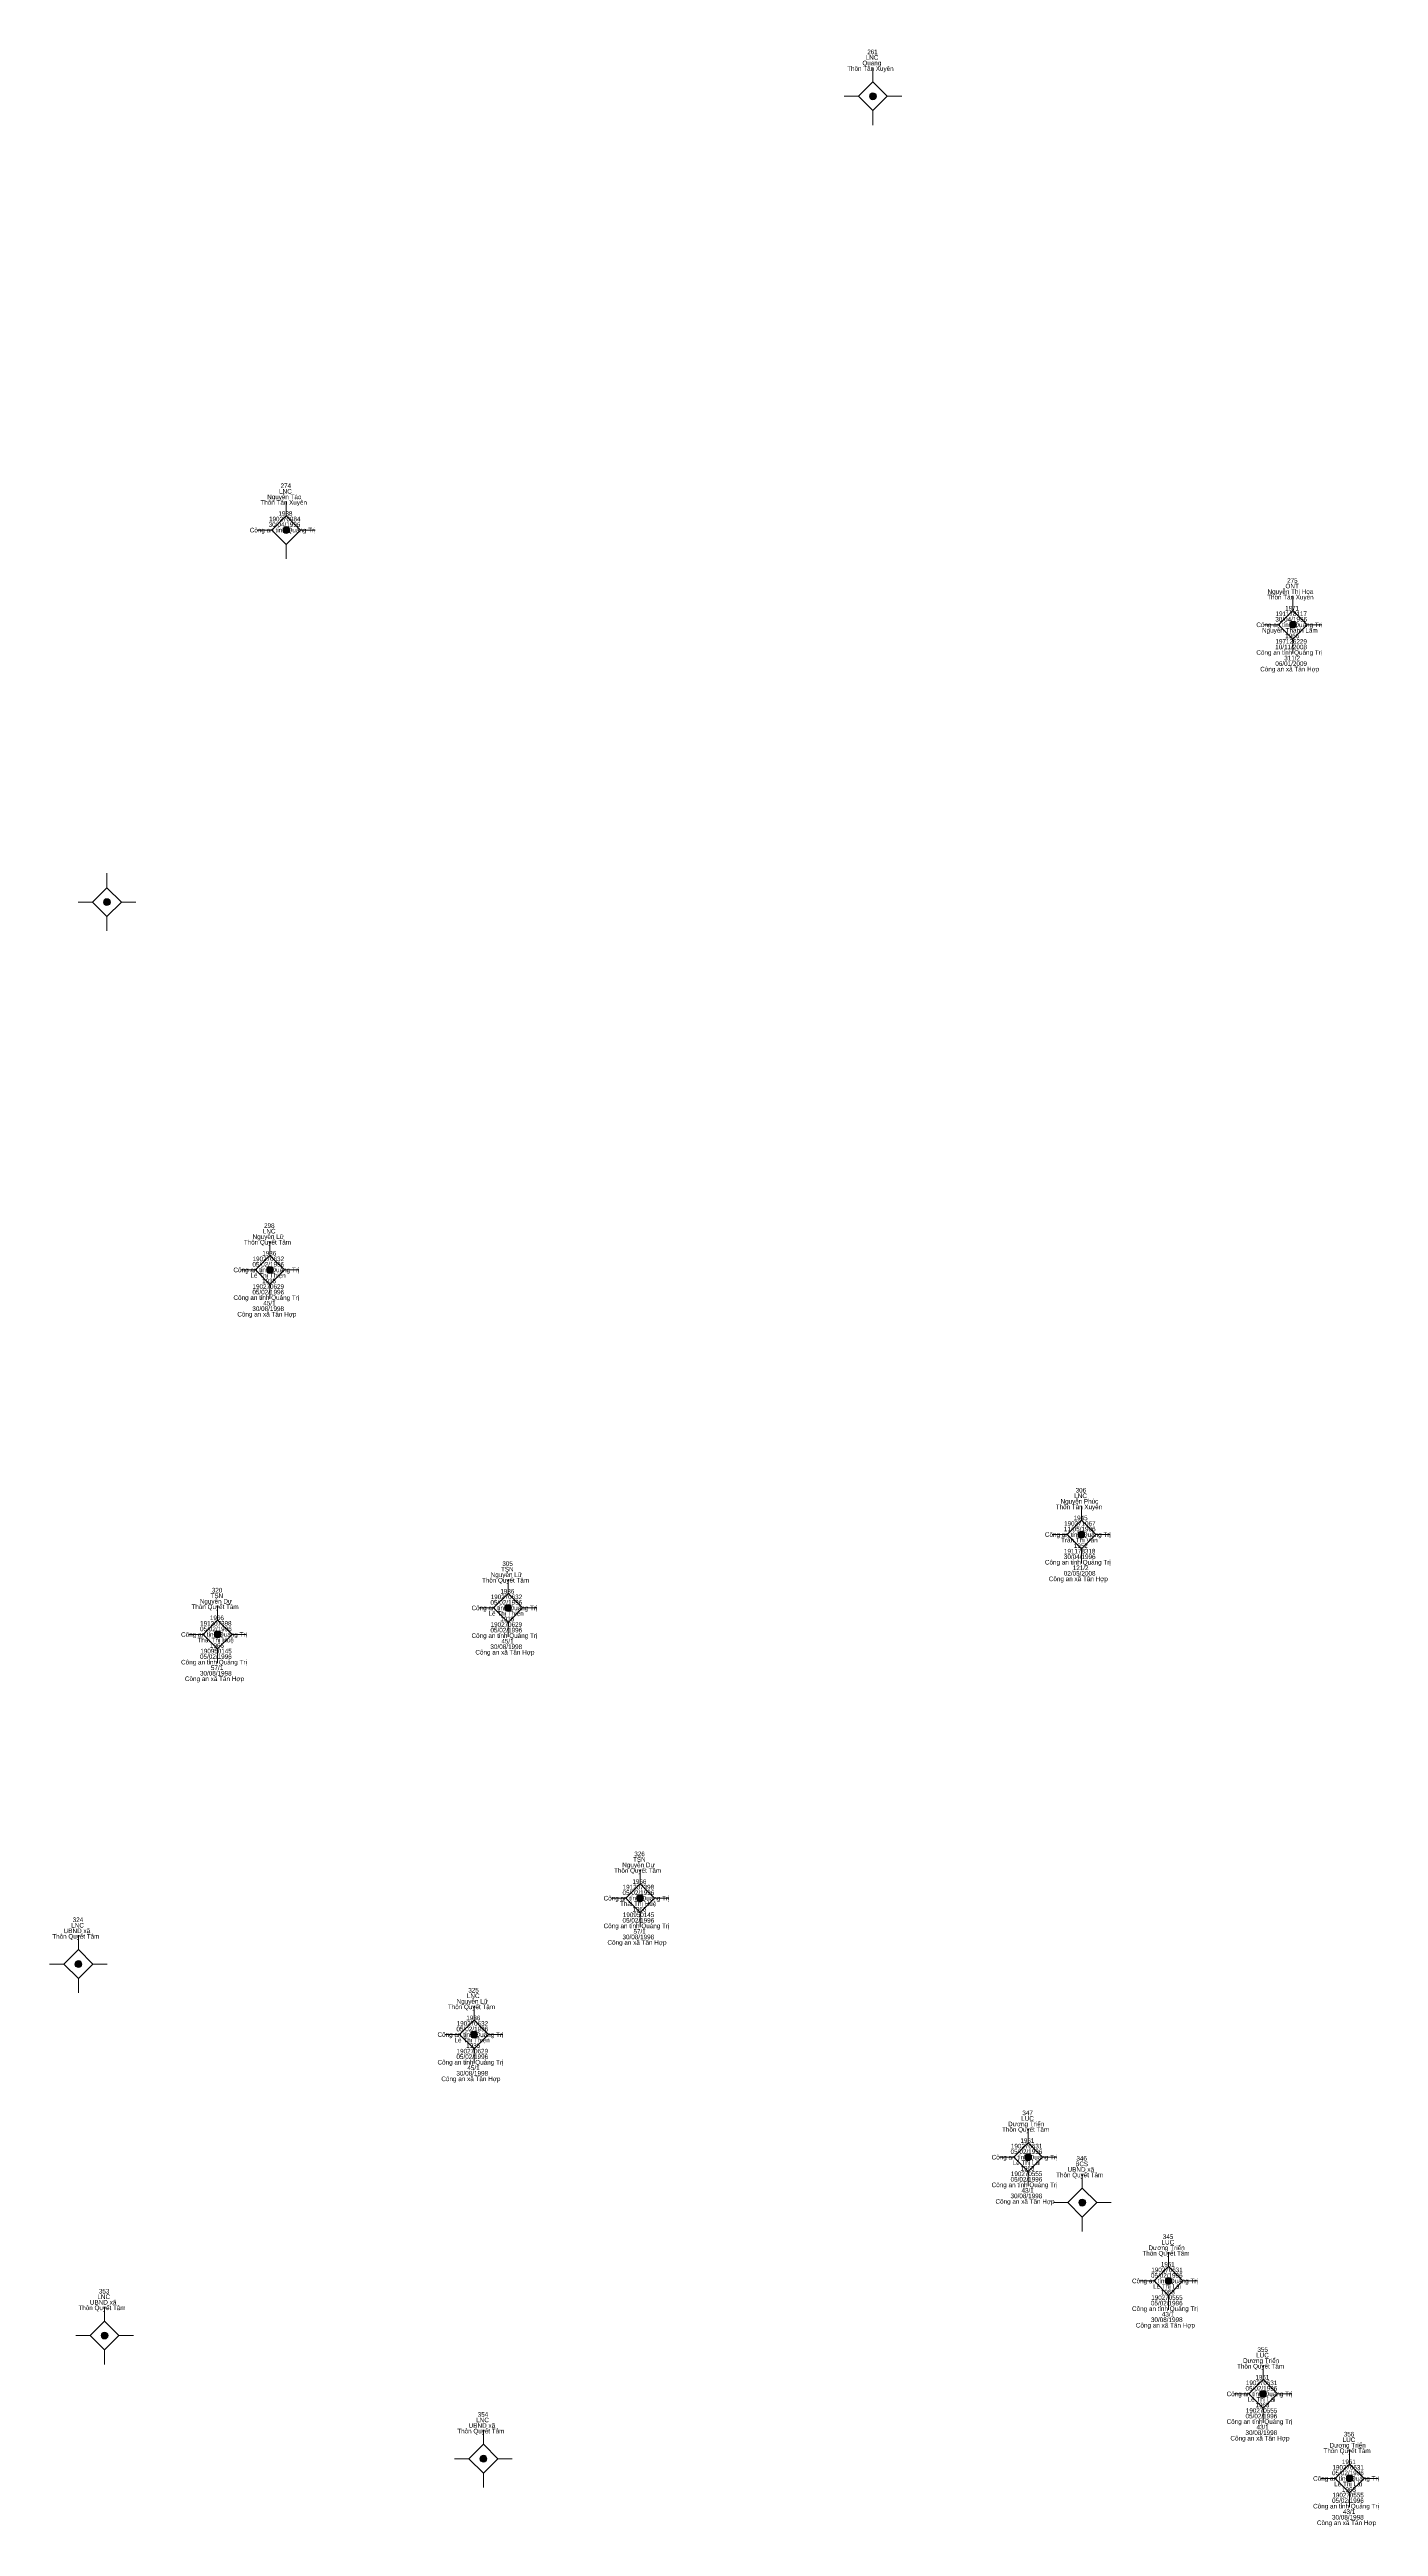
# Model space of a CAD drawing. Header units: metres. Extents: x 550999 to 552168, y 1840734 to 1841978.
# Drawn here: x 551136.4 to 551251.6, y 1840995.9 to 1841210.6 of the extents above; entities that cross this region are included whole.
import ezdxf
from ezdxf.enums import TextEntityAlignment as Align

# ---------------------------------------------------------------- set-up
doc = ezdxf.new("R2010")
doc.units = ezdxf.units.M
doc.header["$LTSCALE"] = 0.16
doc.layers.add('11', color=7, linetype='Continuous', lineweight=13)
doc.layers.add('15', color=7, linetype='Continuous')

msp = doc.modelspace()

# ---------------------------------------------------------------- hatches: boundary and pattern name
at = {"layer": '11'}
for points in [[(551208.0395, 1841206.56, 1), (551207.4395, 1841206.56, 1)], [(551157.1795, 1841168.95, 1), (551156.5795, 1841168.95, 1)], [(551244.4495, 1841160.74, 1), (551243.8495, 1841160.74, 1)], [(551141.6395, 1841136.7, 1), (551141.0395, 1841136.7, 1)], [(551155.7695, 1841104.82, 1), (551155.1695, 1841104.82, 1)], [(551226.1195, 1841081.88, 1), (551225.5195, 1841081.88, 1)], [(551176.4095, 1841075.52, 1), (551175.8095, 1841075.52, 1)], [(551151.2295, 1841073.22, 1), (551150.6295, 1841073.22, 1)], [(551187.8595, 1841050.36, 1), (551187.2595, 1841050.36, 1)], [(551139.1595, 1841044.65, 1), (551138.5595, 1841044.65, 1)], [(551173.4595, 1841038.54, 1), (551172.8595, 1841038.54, 1)], [(551221.4995, 1841027.91, 1), (551220.8995, 1841027.91, 1)], [(551226.1895, 1841023.97, 1), (551225.5895, 1841023.97, 1)], [(551233.6695, 1841017.18, 1), (551233.0695, 1841017.18, 1)], [(551141.4295, 1841012.45, 1), (551140.8295, 1841012.45, 1)], [(551241.8695, 1841007.39, 1), (551241.2695, 1841007.39, 1)], [(551174.2695, 1841001.77, 1), (551173.6695, 1841001.77, 1)], [(551249.3695, 1841000.06, 1), (551248.7695, 1841000.06, 1)]]:
    msp.add_hatch(color=256, dxfattribs=at).paths.add_polyline_path(points)

# ---------------------------------------------------------------- linework, layer by layer
for p, q in [((551207.74, 1841209.06), (551207.74, 1841207.81)), ((551206.49, 1841206.56), (551205.24, 1841206.56)), ((551210.24, 1841206.56), (551208.99, 1841206.56)), ((551207.74, 1841205.31), (551207.74, 1841204.06)), ((551156.88, 1841171.45), (551156.88, 1841170.2)), ((551155.63, 1841168.95), (551154.38, 1841168.95)), ((551156.88, 1841167.7), (551156.88, 1841166.45)), ((551159.38, 1841168.95), (551158.13, 1841168.95)), ((551244.15, 1841163.24), (551244.15, 1841161.99)), ((551242.9, 1841160.74), (551241.65, 1841160.74)), ((551244.15, 1841159.49), (551244.15, 1841158.24)), ((551246.65, 1841160.74), (551245.4, 1841160.74)), ((551141.34, 1841139.2), (551141.34, 1841137.95)), ((551140.09, 1841136.7), (551138.84, 1841136.7)), ((551141.34, 1841135.45), (551141.34, 1841134.2)), ((551143.84, 1841136.7), (551142.59, 1841136.7)), ((551155.47, 1841107.32), (551155.47, 1841106.07)), ((551154.22, 1841104.82), (551152.97, 1841104.82)), ((551155.47, 1841103.57), (551155.47, 1841102.32)), ((551157.97, 1841104.82), (551156.72, 1841104.82)), ((551225.82, 1841084.38), (551225.82, 1841083.13)), ((551224.57, 1841081.88), (551223.32, 1841081.88)), ((551228.32, 1841081.88), (551227.07, 1841081.88)), ((551225.82, 1841080.63), (551225.82, 1841079.38)), ((551176.11, 1841078.02), (551176.11, 1841076.77)), ((551150.93, 1841075.72), (551150.93, 1841074.47)), ((551174.86, 1841075.52), (551173.61, 1841075.52)), ((551178.61, 1841075.52), (551177.36, 1841075.52)), ((551149.68, 1841073.22), (551148.43, 1841073.22)), ((551153.43, 1841073.22), (551152.18, 1841073.22)), ((551176.11, 1841074.27), (551176.11, 1841073.02)), ((551150.93, 1841071.97), (551150.93, 1841070.72)), ((551187.56, 1841052.86), (551187.56, 1841051.61)), ((551186.31, 1841050.36), (551185.06, 1841050.36)), ((551187.56, 1841049.11), (551187.56, 1841047.86)), ((551190.06, 1841050.36), (551188.81, 1841050.36)), ((551138.86, 1841047.15), (551138.86, 1841045.9)), ((551137.61, 1841044.65), (551136.36, 1841044.65)), ((551138.86, 1841043.4), (551138.86, 1841042.15)), ((551141.36, 1841044.65), (551140.11, 1841044.65)), ((551173.16, 1841041.04), (551173.16, 1841039.79)), ((551171.91, 1841038.54), (551170.66, 1841038.54)), ((551175.66, 1841038.54), (551174.41, 1841038.54)), ((551173.16, 1841037.29), (551173.16, 1841036.04)), ((551221.2, 1841030.41), (551221.2, 1841029.16)), ((551219.95, 1841027.91), (551218.7, 1841027.91)), ((551223.7, 1841027.91), (551222.45, 1841027.91)), ((551221.2, 1841026.66), (551221.2, 1841025.41)), ((551225.89, 1841026.47), (551225.89, 1841025.22)), ((551224.64, 1841023.97), (551223.39, 1841023.97)), ((551228.39, 1841023.97), (551227.14, 1841023.97)), ((551225.89, 1841022.72), (551225.89, 1841021.47)), ((551233.37, 1841019.68), (551233.37, 1841018.43)), ((551232.12, 1841017.18), (551230.87, 1841017.18)), ((551235.87, 1841017.18), (551234.62, 1841017.18)), ((551141.13, 1841014.95), (551141.13, 1841013.7)), ((551233.37, 1841015.93), (551233.37, 1841014.68)), ((551139.88, 1841012.45), (551138.63, 1841012.45)), ((551141.13, 1841011.2), (551141.13, 1841009.95)), ((551143.63, 1841012.45), (551142.38, 1841012.45)), ((551241.57, 1841009.89), (551241.57, 1841008.64)), ((551240.32, 1841007.39), (551239.07, 1841007.39)), ((551244.07, 1841007.39), (551242.82, 1841007.39)), ((551173.97, 1841004.27), (551173.97, 1841003.02)), ((551241.57, 1841006.14), (551241.57, 1841004.89)), ((551249.07, 1841002.56), (551249.07, 1841001.31)), ((551172.72, 1841001.77), (551171.47, 1841001.77)), ((551173.97, 1841000.52), (551173.97, 1840999.27)), ((551176.47, 1841001.77), (551175.22, 1841001.77)), ((551247.82, 1841000.06), (551246.57, 1841000.06)), ((551251.57, 1841000.06), (551250.32, 1841000.06)), ((551249.07, 1840998.81), (551249.07, 1840997.56))]:
    msp.add_line(p, q, dxfattribs=at)
for points in [[(551207.74, 1841207.81), (551206.49, 1841206.56), (551207.74, 1841205.31), (551208.99, 1841206.56)], [(551156.88, 1841170.2), (551155.63, 1841168.95), (551156.88, 1841167.7), (551158.13, 1841168.95)], [(551244.15, 1841161.99), (551242.9, 1841160.74), (551244.15, 1841159.49), (551245.4, 1841160.74)], [(551141.34, 1841137.95), (551140.09, 1841136.7), (551141.34, 1841135.45), (551142.59, 1841136.7)], [(551155.47, 1841106.07), (551154.22, 1841104.82), (551155.47, 1841103.57), (551156.72, 1841104.82)], [(551225.82, 1841083.13), (551224.57, 1841081.88), (551225.82, 1841080.63), (551227.07, 1841081.88)], [(551176.11, 1841076.77), (551174.86, 1841075.52), (551176.11, 1841074.27), (551177.36, 1841075.52)], [(551150.93, 1841074.47), (551149.68, 1841073.22), (551150.93, 1841071.97), (551152.18, 1841073.22)], [(551187.56, 1841051.61), (551186.31, 1841050.36), (551187.56, 1841049.11), (551188.81, 1841050.36)], [(551138.86, 1841045.9), (551137.61, 1841044.65), (551138.86, 1841043.4), (551140.11, 1841044.65)], [(551173.16, 1841039.79), (551171.91, 1841038.54), (551173.16, 1841037.29), (551174.41, 1841038.54)], [(551221.2, 1841029.16), (551219.95, 1841027.91), (551221.2, 1841026.66), (551222.45, 1841027.91)], [(551225.89, 1841025.22), (551224.64, 1841023.97), (551225.89, 1841022.72), (551227.14, 1841023.97)], [(551233.37, 1841018.43), (551232.12, 1841017.18), (551233.37, 1841015.93), (551234.62, 1841017.18)], [(551141.13, 1841013.7), (551139.88, 1841012.45), (551141.13, 1841011.2), (551142.38, 1841012.45)], [(551241.57, 1841008.64), (551240.32, 1841007.39), (551241.57, 1841006.14), (551242.82, 1841007.39)], [(551173.97, 1841003.02), (551172.72, 1841001.77), (551173.97, 1841000.52), (551175.22, 1841001.77)], [(551249.07, 1841001.31), (551247.82, 1841000.06), (551249.07, 1840998.81), (551250.32, 1841000.06)]]:
    msp.add_lwpolyline(points, close=True, dxfattribs=at)
for centre in [(551207.7395, 1841206.56), (551156.8795, 1841168.95), (551244.1495, 1841160.74), (551141.3395, 1841136.7), (551155.4695, 1841104.82), (551225.8195, 1841081.88), (551176.1095, 1841075.52), (551150.9295, 1841073.22), (551187.5595, 1841050.36), (551138.8595, 1841044.65), (551173.1595, 1841038.54), (551221.1995, 1841027.91), (551225.8895, 1841023.97), (551233.3695, 1841017.18), (551141.1295, 1841012.45), (551241.5695, 1841007.39), (551173.9695, 1841001.77), (551249.0695, 1841000.06)]:
    msp.add_circle(centre, 0.3, dxfattribs=at)

# ---------------------------------------------------------------- texts
at = {"layer": '15'}
for s, width, p in [('261', 0.8, (551207.705, 1841210.2)), ('Thôn Tân Xuyên', 0.85, (551207.525, 1841208.76)), ('Quang', 0.85, (551207.65, 1841209.24)), ('LNC', 0.95, (551207.67, 1841209.72)), ('Thôn Tân Xuyên', 0.85, (551156.665, 1841171.15)), ('Nguyễn Táo', 0.85, (551156.715, 1841171.63)), ('LNC', 0.95, (551156.81, 1841172.11)), ('274', 0.85, (551156.845, 1841172.59)), ('30/04/1996', 0.9, (551156.73, 1841169.23)), ('190270984', 0.85, (551156.75, 1841169.71)), ('1938', 0.85, (551156.815, 1841170.19)), ('Công an tỉnh Quảng Trị', 0.9, (551156.57, 1841168.75)), ('Nguyễn Thị Hoa', 0.9, (551243.935, 1841163.42)), ('Thôn Tân Xuyên', 0.85, (551243.935, 1841162.94)), ('ONT', 0.95, (551244.09, 1841163.9)), ('275', 0.85, (551244.11, 1841164.38)), ('Công an tỉnh Quảng Trị', 0.9, (551243.84, 1841160.54)), ('30/04/1996', 0.9, (551244, 1841161.02)), ('191178117', 0.85, (551244.01, 1841161.5)), ('1971', 0.8, (551244.085, 1841161.98)), ('Nguyễn Thanh Lâm', 0.9, (551243.89, 1841160.06)), ('10/11/2008', 0.9, (551243.995, 1841158.62)), ('197126229', 0.85, (551244.005, 1841159.1)), ('1966', 0.85, (551244.09, 1841159.58)), ('Công an tỉnh Quảng Trị', 0.9, (551243.84, 1841158.14)), ('Công an xã Tân Hợp', 0.9, (551243.88, 1841156.7)), ('06/01/2009', 0.9, (551244, 1841157.18)), ('311/2', 0.85, (551244.085, 1841157.66)), ('Thôn Quyết Tâm', 0.85, (551155.25, 1841107.02)), ('Nguyễn Lữ', 0.9, (551155.325, 1841107.5)), ('LNC', 0.95, (551155.4, 1841107.98)), ('298', 0.85, (551155.415, 1841108.46)), ('Công an tỉnh Quảng Trị', 0.9, (551155.16, 1841104.62)), ('05/02/1996', 0.9, (551155.32, 1841105.1)), ('190270632', 0.85, (551155.33, 1841105.58)), ('1936', 0.85, (551155.41, 1841106.06)), ('Lê Thị Thiện', 0.9, (551155.305, 1841104.14)), ('05/02/1996', 0.9, (551155.32, 1841102.7)), ('190270629', 0.85, (551155.325, 1841103.18)), ('1935', 0.85, (551155.4, 1841103.66)), ('Công an tỉnh Quảng Trị', 0.9, (551155.16, 1841102.22)), ('Công an xã Tân Hợp', 0.9, (551155.2, 1841100.78)), ('30/08/1998', 0.9, (551155.315, 1841101.26)), ('45/1', 0.85, (551155.425, 1841101.74)), ('306', 0.85, (551225.77, 1841085.52)), ('Thôn Tân Xuyên', 0.85, (551225.605, 1841084.08)), ('Nguyễn Phúc', 0.85, (551225.645, 1841084.56)), ('1945', 0.85, (551225.75, 1841083.12)), ('LNC', 0.95, (551225.75, 1841085.04)), ('Công an tỉnh Quảng Trị', 0.9, (551225.51, 1841081.68)), ('Trần Thị Vân', 0.9, (551225.64, 1841081.2)), ('11/05/1996', 0.9, (551225.67, 1841082.16)), ('190271067', 0.85, (551225.68, 1841082.64)), ('305', 0.85, (551176.07, 1841079.16)), ('Công an tỉnh Quảng Trị', 0.9, (551225.51, 1841079.28)), ('30/04/1996', 0.9, (551225.67, 1841079.76)), ('191178318', 0.85, (551225.67, 1841080.24)), ('121/2', 0.85, (551225.755, 1841078.8)), ('1952', 0.85, (551225.765, 1841080.72)), ('320', 0.85, (551150.885, 1841076.86)), ('Thôn Quyết Tâm', 0.85, (551175.89, 1841077.72)), ('Nguyễn Lữ', 0.9, (551175.965, 1841078.2)), ('1936', 0.85, (551176.05, 1841076.76)), ('TSN', 0.85, (551176.045, 1841078.68)), ('Công an xã Tân Hợp', 0.9, (551225.55, 1841077.84)), ('02/05/2008', 0.9, (551225.665, 1841078.32)), ('Thôn Quyết Tâm', 0.85, (551150.71, 1841075.42)), ('Nguyễn Dự', 0.9, (551150.79, 1841075.9)), ('TSN', 0.85, (551150.865, 1841076.38)), ('Công an tỉnh Quảng Trị', 0.9, (551175.8, 1841075.32)), ('Lê Thị Thiện', 0.9, (551175.945, 1841074.84)), ('05/02/1996', 0.9, (551175.96, 1841075.8)), ('190270632', 0.85, (551175.97, 1841076.28)), ('Công an tỉnh Quảng Trị', 0.9, (551150.62, 1841073.02)), ('Thái Thị Huệ', 0.9, (551150.76, 1841072.54)), ('05/02/1996', 0.9, (551150.78, 1841073.5)), ('191207398', 0.85, (551150.78, 1841073.98)), ('1966', 0.85, (551150.87, 1841074.46)), ('Công an tỉnh Quảng Trị', 0.9, (551175.8, 1841072.92)), ('05/02/1996', 0.9, (551175.96, 1841073.4)), ('190270629', 0.85, (551175.965, 1841073.88)), ('1935', 0.85, (551176.04, 1841074.36)), ('45/1', 0.85, (551176.065, 1841072.44)), ('Công an tỉnh Quảng Trị', 0.9, (551150.62, 1841070.62)), ('05/02/1996', 0.9, (551150.78, 1841071.1)), ('190950145', 0.85, (551150.795, 1841071.58)), ('1966', 0.85, (551150.87, 1841072.06)), ('Công an xã Tân Hợp', 0.9, (551175.84, 1841071.48)), ('30/08/1998', 0.9, (551175.955, 1841071.96)), ('Công an xã Tân Hợp', 0.9, (551150.66, 1841069.18)), ('30/08/1998', 0.9, (551150.775, 1841069.66)), ('57/1', 0.85, (551150.885, 1841070.14)), ('Nguyễn Dự', 0.9, (551187.42, 1841053.04)), ('TSN', 0.85, (551187.495, 1841053.52)), ('326', 0.85, (551187.51, 1841054)), ('Thôn Quyết Tâm', 0.85, (551187.34, 1841052.56)), ('191207398', 0.85, (551187.41, 1841051.12)), ('1966', 0.85, (551187.5, 1841051.6)), ('Công an tỉnh Quảng Trị', 0.9, (551187.25, 1841050.16)), ('Thái Thị Huệ', 0.9, (551187.39, 1841049.68)), ('05/02/1996', 0.9, (551187.41, 1841050.64)), ('190950145', 0.85, (551187.425, 1841048.72)), ('1966', 0.85, (551187.5, 1841049.2)), ('Thôn Quyết Tâm', 0.85, (551138.64, 1841046.85)), ('UBND xã', 0.95, (551138.735, 1841047.33)), ('LNC', 0.95, (551138.79, 1841047.81)), ('324', 0.85, (551138.825, 1841048.29)), ('Công an tỉnh Quảng Trị', 0.9, (551187.25, 1841047.76)), ('30/08/1998', 0.9, (551187.405, 1841046.8)), ('05/02/1996', 0.9, (551187.41, 1841048.24)), ('57/1', 0.85, (551187.515, 1841047.28)), ('Công an xã Tân Hợp', 0.9, (551187.29, 1841046.32)), ('Thôn Quyết Tâm', 0.85, (551172.94, 1841040.74)), ('Nguyễn Lữ', 0.9, (551173.015, 1841041.22)), ('LNC', 0.95, (551173.09, 1841041.7)), ('325', 0.85, (551173.12, 1841042.18)), ('Công an tỉnh Quảng Trị', 0.9, (551172.85, 1841038.34)), ('05/02/1996', 0.9, (551173.01, 1841038.82)), ('190270632', 0.85, (551173.02, 1841039.3)), ('1936', 0.85, (551173.1, 1841039.78)), ('Công an tỉnh Quảng Trị', 0.9, (551172.85, 1841035.94)), ('Lê Thị Thiện', 0.9, (551172.995, 1841037.86)), ('05/02/1996', 0.9, (551173.01, 1841036.42)), ('190270629', 0.85, (551173.015, 1841036.9)), ('1935', 0.85, (551173.09, 1841037.38)), ('Công an xã Tân Hợp', 0.9, (551172.89, 1841034.5)), ('30/08/1998', 0.9, (551173.005, 1841034.98)), ('45/1', 0.85, (551173.115, 1841035.46)), ('347', 0.9, (551221.155, 1841031.55)), ('Thôn Quyết Tâm', 0.85, (551220.98, 1841030.11)), ('Dương Triển', 0.9, (551221.03, 1841030.59)), ('LUC', 0.95, (551221.14, 1841031.07)), ('Công an tỉnh Quảng Trị', 0.9, (551220.89, 1841027.71)), ('05/02/1996', 0.9, (551221.05, 1841028.19)), ('190270631', 0.85, (551221.07, 1841028.67)), ('Lê Thị Lài', 0.9, (551221.065, 1841027.23)), ('1961', 0.8, (551221.135, 1841029.15)), ('346', 0.85, (551225.84, 1841027.61)), ('Công an tỉnh Quảng Trị', 0.9, (551220.89, 1841025.31)), ('05/02/1996', 0.9, (551221.05, 1841025.79)), ('190270555', 0.85, (551221.065, 1841026.27)), ('1963', 0.85, (551221.14, 1841026.75)), ('Thôn Quyết Tâm', 0.85, (551225.67, 1841026.17)), ('UBND xã', 0.95, (551225.765, 1841026.65)), ('BCS', 0.8, (551225.84, 1841027.13)), ('Công an xã Tân Hợp', 0.9, (551220.93, 1841023.87)), ('30/08/1998', 0.9, (551221.045, 1841024.35)), ('43/1', 0.85, (551221.155, 1841024.83)), ('345', 0.85, (551233.33, 1841020.82)), ('Thôn Quyết Tâm', 0.85, (551233.15, 1841019.38)), ('Dương Triển', 0.9, (551233.2, 1841019.86)), ('LUC', 0.95, (551233.31, 1841020.34)), ('Công an tỉnh Quảng Trị', 0.9, (551233.06, 1841016.98)), ('05/02/1996', 0.9, (551233.22, 1841017.46)), ('190270631', 0.85, (551233.24, 1841017.94)), ('Lê Thị Lài', 0.9, (551233.235, 1841016.5)), ('1961', 0.8, (551233.305, 1841018.42)), ('Thôn Quyết Tâm', 0.85, (551140.91, 1841014.65)), ('UBND xã', 0.95, (551141.005, 1841015.13)), ('LNC', 0.95, (551141.06, 1841015.61)), ('353', 0.85, (551141.09, 1841016.09)), ('Công an tỉnh Quảng Trị', 0.9, (551233.06, 1841014.58)), ('05/02/1996', 0.9, (551233.22, 1841015.06)), ('190270555', 0.85, (551233.235, 1841015.54)), ('1963', 0.85, (551233.31, 1841016.02)), ('Công an xã Tân Hợp', 0.9, (551233.1, 1841013.14)), ('30/08/1998', 0.9, (551233.215, 1841013.62)), ('43/1', 0.85, (551233.325, 1841014.1)), ('Dương Triển', 0.9, (551241.4, 1841010.07)), ('LUC', 0.95, (551241.51, 1841010.55)), ('355', 0.85, (551241.53, 1841011.03)), ('Thôn Quyết Tâm', 0.85, (551241.35, 1841009.59)), ('190270631', 0.85, (551241.44, 1841008.15)), ('1961', 0.8, (551241.505, 1841008.63)), ('Công an tỉnh Quảng Trị', 0.9, (551241.26, 1841007.19)), ('05/02/1996', 0.9, (551241.42, 1841007.67)), ('Lê Thị Lài', 0.9, (551241.435, 1841006.71)), ('1963', 0.85, (551241.51, 1841006.23)), ('Thôn Quyết Tâm', 0.85, (551173.75, 1841003.97)), ('UBND xã', 0.95, (551173.845, 1841004.45)), ('LNC', 0.95, (551173.9, 1841004.93)), ('354', 0.85, (551173.935, 1841005.41)), ('Công an tỉnh Quảng Trị', 0.9, (551241.26, 1841004.79)), ('30/08/1998', 0.9, (551241.415, 1841003.83)), ('05/02/1996', 0.9, (551241.42, 1841005.27)), ('190270555', 0.85, (551241.435, 1841005.75)), ('43/1', 0.85, (551241.525, 1841004.31)), ('356', 0.85, (551249.02, 1841003.7)), ('Công an xã Tân Hợp', 0.9, (551241.3, 1841003.35)), ('Thôn Quyết Tâm', 0.85, (551248.85, 1841002.26)), ('Dương Triển', 0.9, (551248.9, 1841002.74)), ('LUC', 0.95, (551249.01, 1841003.22)), ('Công an tỉnh Quảng Trị', 0.9, (551248.76, 1840999.86)), ('05/02/1996', 0.9, (551248.92, 1841000.34)), ('190270631', 0.85, (551248.94, 1841000.82)), ('Lê Thị Lài', 0.9, (551248.935, 1840999.38)), ('1961', 0.8, (551249.005, 1841001.3)), ('Công an tỉnh Quảng Trị', 0.9, (551248.76, 1840997.46)), ('05/02/1996', 0.9, (551248.92, 1840997.94)), ('190270555', 0.85, (551248.935, 1840998.42)), ('1963', 0.85, (551249.01, 1840998.9)), ('Công an xã Tân Hợp', 0.9, (551248.8, 1840996.02)), ('30/08/1998', 0.9, (551248.915, 1840996.5)), ('43/1', 0.85, (551249.025, 1840996.98))]:
    msp.add_text(s, height=0.4, dxfattribs=dict(at, width=width)).set_placement(p, align=Align.CENTER)

doc.saveas('drawing.dxf')
